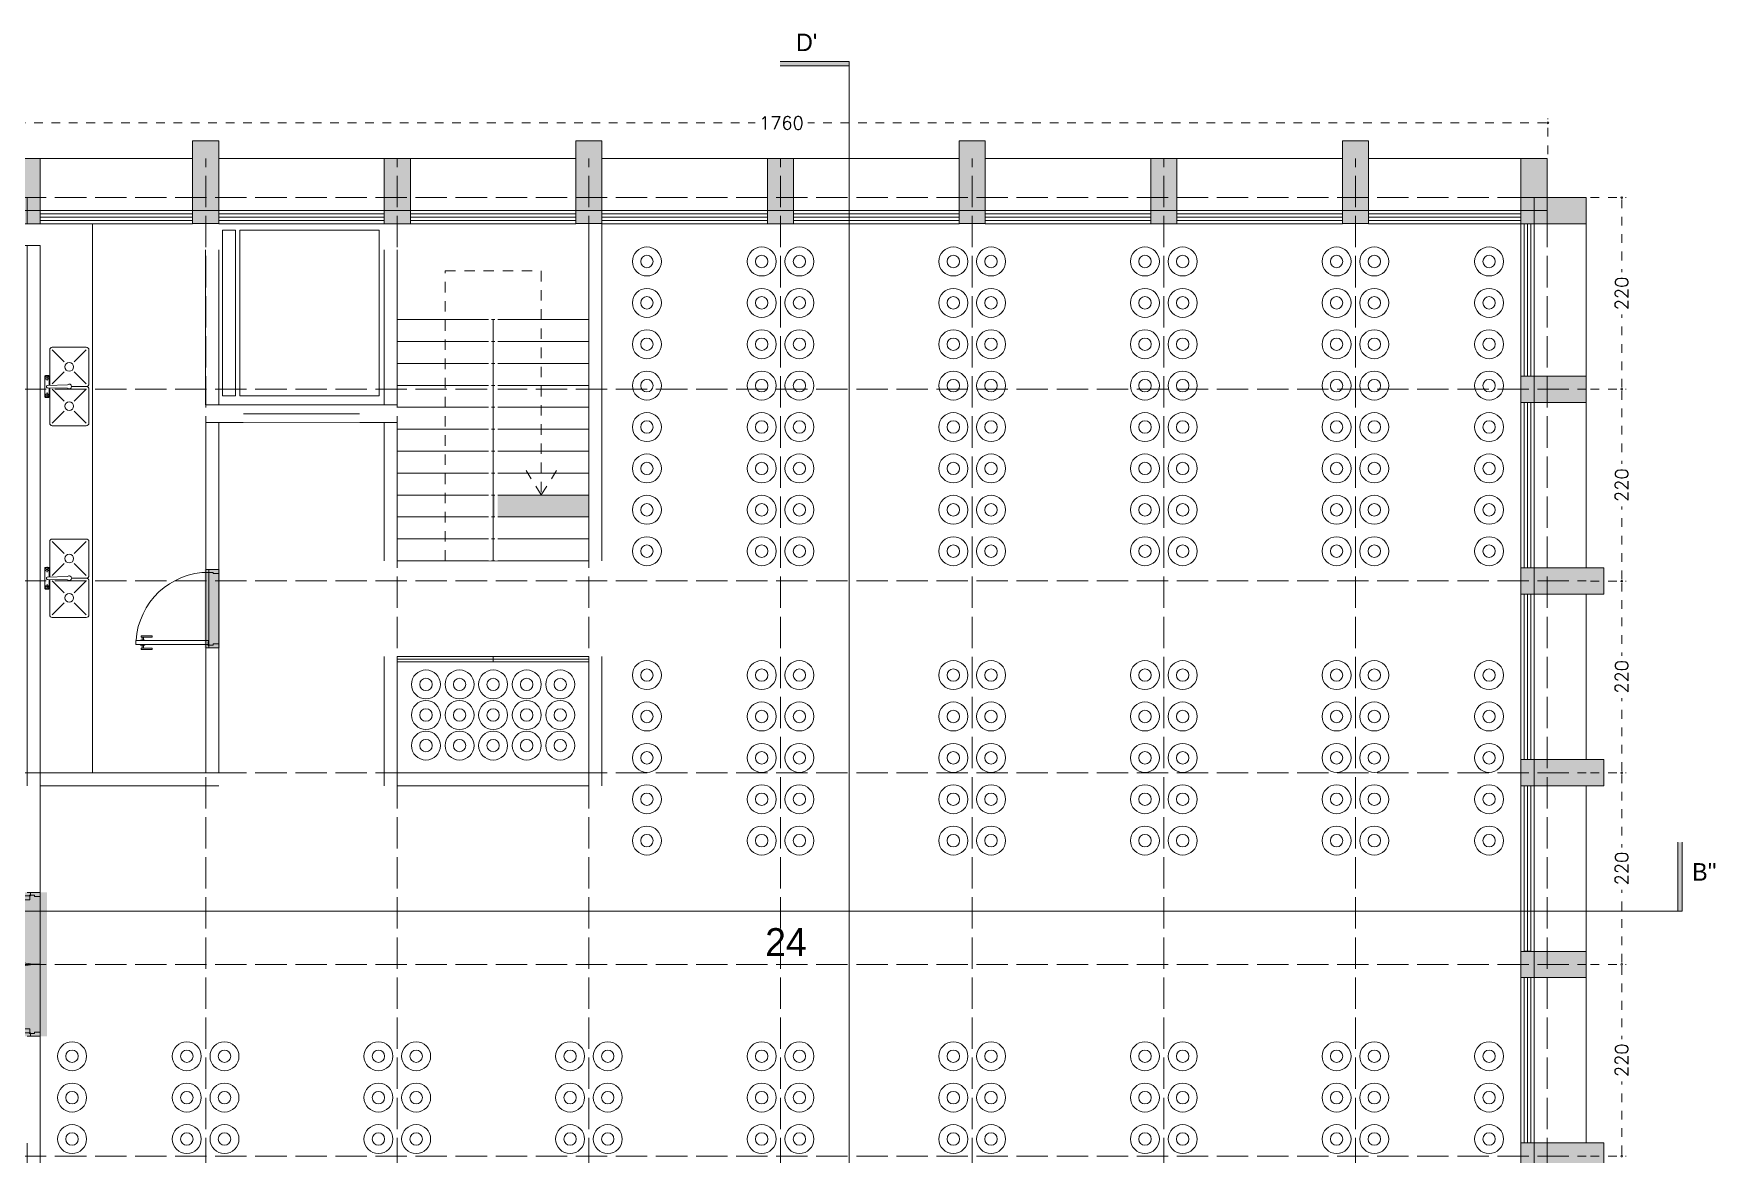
# Model space of a CAD drawing. Header units: metres. Extents: x -175 to 101, y -7 to 93.
# Drawn here: x -151.29 to -131.98, y 33.05 to 45.91 of the extents above; entities that cross this region are included whole.
import ezdxf

# ---------------------------------------------------------------- set-up
doc = ezdxf.new("R2010")
doc.units = ezdxf.units.M
doc.set_wipeout_variables(frame=1)
doc.linetypes.add('ACAD_ISO02W100', pattern=[15, 12, -3])
doc.linetypes.add('ST_PUNTOS2', pattern=[0.03175, 0, -0.03175])
for name, color, linetype, lineweight in [('DG_CARPINTERÍA', 251, 'Continuous', 9), ('DG_DETALLADO', 251, 'Continuous', 9), ('DG_MOBILIARIO', 252, 'Continuous', 9), ('DG_MURO', 251, 'Continuous', 0), ('DG_SOMBREADO', 251, 'Continuous', 5), ('DG_TEXTO', 7, 'Continuous', 9), ('DG_VIDRIO', 253, 'Continuous', 9)]:
    doc.layers.add(name, color=color, linetype=linetype, lineweight=lineweight)
for name, color, linetype, lineweight, transparency in [('DG_COTAS', 250, 'Continuous', 5, 0.4), ('DG_DISCONTINUA', 252, 'ACAD_ISO02W100', 5, 0.6), ('DG_EJES', 253, 'ACAD_ISO02W100', 5, 0.7), ('DG_TRANSPARENTE', 251, 'Continuous', 9, 0.8)]:
    doc.layers.add(name, color=color, linetype=linetype, lineweight=lineweight, transparency=transparency)
doc.styles.add('st_Romans', font='romans.shx')
doc.dimstyles.new('st50cm', dxfattribs={"dimscale": 0.5, "dimtxt": 0.4, "dimasz": 0.04, "dimexe": 0.1, "dimexo": 0.1, "dimgap": 0.1, "dimtad": 0, "dimdec": 1, "dimlfac": 100, "dimzin": 9, "dimdsep": 46, "dimtxsty": 'st_Romans', "dimblk": 'STDAVIDCOTA', "dimcen": 0, "dimdle": 0.05, "dimclrd": 33, "dimclre": 33, "dimclrt": 256, "dimazin": 2, "dimtfac": 1, "dimtdec": 1, "dimtofl": 0, "dimtmove": 0, "dimatfit": 3, "dimldrblk": 'DOTBLANK', "dimfxl": 1, "dimtolj": 1, "dimtzin": 1, "dimlwd": 5, "dimlwe": 5, "dimarcsym": 0})

# ---------------------------------------------------------------- blocks, each defined once
blk = doc.blocks.new('PILAR MARILDITA')
at = {"layer": 'DG_SOMBREADO', "transparency": 33554687}
h = blk.add_hatch(color=252, dxfattribs=at)
h.dxf.hatch_style = 1
h.paths.add_polyline_path([(-4788.306, 2918.811), (-4788.306, 2918.511), (-4789.106, 2918.511), (-4789.106, 2918.811)])
at = {"layer": 'DG_MURO'}
blk.add_lwpolyline([(-4788.306, 2918.511), (-4788.306, 2918.811), (-4789.106, 2918.811), (-4789.106, 2918.511)], close=True, dxfattribs=at)
blk = doc.blocks.new('PILARN UEVO')
at = {"layer": 'DG_SOMBREADO', "transparency": 33554534}
h = blk.add_hatch(color=252, dxfattribs=at)
h.dxf.hatch_style = 1
h.paths.add_polyline_path([(-5353.299, 2897.9), (-5353.599, 2897.9), (-5353.599, 2897.75), (-5353.299, 2897.75)])
at = {"layer": 'DG_MURO'}
blk.add_lwpolyline([(-5353.599, 2897.75), (-5353.299, 2897.75), (-5353.299, 2897.9), (-5353.599, 2897.9)], close=True, dxfattribs=at)
at = {"layer": 'DG_CARPINTERÍA', "linetype": 'Continuous', "rotation": 270}
blk.add_blockref('PILAR MARILDITA', (-8272.11, -1891.356), dxfattribs=at)
blk = doc.blocks.new('ejes marildita')
at = {"layer": 'DG_EJES', "ltscale": 0.03}
for p, q in [((-4563.893, 2991.528), (-4563.893, 2973.028)), ((-4559.493, 2991.528), (-4559.493, 2973.028)), ((-4557.293, 2991.528), (-4557.293, 2973.028)), ((-4552.893, 2991.528), (-4552.893, 2973.028)), ((-4550.693, 2991.528), (-4550.693, 2973.028)), ((-4546.293, 2991.528), (-4546.293, 2973.028)), ((-4545.843, 2991.078), (-4564.343, 2991.078)), ((-4545.843, 2986.678), (-4564.343, 2986.678)), ((-4545.843, 2984.478), (-4564.343, 2984.478)), ((-4545.843, 2980.078), (-4564.343, 2980.078)), ((-4545.843, 2977.878), (-4564.343, 2977.878)), ((-4545.843, 2973.478), (-4564.343, 2973.478))]:
    blk.add_line(p, q, dxfattribs=at)
at = {"layer": 'DG_EJES', "ltscale": 0.03, "transparency": 33554483}
for p, q in [((-4561.693, 2991.528), (-4561.693, 2973.028)), ((-4555.093, 2991.528), (-4555.093, 2973.028)), ((-4548.493, 2991.528), (-4548.493, 2973.028)), ((-4545.843, 2988.878), (-4564.343, 2988.878)), ((-4545.843, 2982.278), (-4564.343, 2982.278)), ((-4545.843, 2975.678), (-4564.343, 2975.678))]:
    blk.add_line(p, q, dxfattribs=at)
at = {"layer": 'DG_MURO', "xscale": -1, "rotation": 270}
for p in [(-7461.494, 8342.327), (-7461.494, 8337.927), (-7461.494, 8333.527), (-7461.494, 8329.127)]:
    blk.add_blockref('PILARN UEVO', p, dxfattribs=at)
at = {"layer": 'DG_MURO'}
for p, rotation in [((-1648.693, 8342.327), 90), ((-1648.693, 8337.927), 90), ((-1648.693, 8333.527), 90), ((-1648.693, 8329.127), 90), ((793.956, 75.878), 359.999999999846), ((796.156, 75.878), 359.999999999846), ((800.556, 75.878), 359.999999999846), ((802.756, 75.878), 359.999999999846)]:
    blk.add_blockref('PILARN UEVO', p, dxfattribs=dict(at, rotation=rotation))
blk = doc.blocks.new('PILAR FALSO')
at = {"layer": 'DG_SOMBREADO', "transparency": 33554534}
h = blk.add_hatch(color=252, dxfattribs=at)
h.dxf.hatch_style = 1
h.paths.add_polyline_path([(-5319.966, 2906.44), (-5320.116, 2906.44), (-5320.116, 2906.14), (-5319.966, 2906.14)])
at = {"layer": 'DG_SOMBREADO', "transparency": 33554610}
h = blk.add_hatch(color=252, dxfattribs=at)
h.dxf.hatch_style = 1
h.paths.add_polyline_path([(-5319.366, 2906.14), (-5319.366, 2906.44), (-5319.966, 2906.44), (-5319.966, 2906.14)])
at = {"layer": 'DG_MURO'}
for points in [[(-5319.966, 2906.44), (-5319.966, 2906.14), (-5320.116, 2906.14), (-5320.116, 2906.44)], [(-5319.366, 2906.44), (-5319.366, 2906.14), (-5319.966, 2906.14), (-5319.966, 2906.44)]]:
    blk.add_lwpolyline(points, close=True, dxfattribs=at)
blk = doc.blocks.new('vent marildita')
at = {"layer": 'DG_SOMBREADO'}
blk.add_line((-4564.343, 2986.828), (-4564.343, 2988.728), dxfattribs=at)
blk.add_lwpolyline([(-4563.631, 2986.828), (-4563.631, 2988.728), (-4563.706, 2988.728), (-4563.706, 2986.828)], close=True, dxfattribs=at)
at = {"layer": 'DG_TRANSPARENTE'}
for p, q in [((-4563.743, 2988.728), (-4563.743, 2986.828)), ((-4563.593, 2986.828), (-4563.593, 2988.728))]:
    blk.add_line(p, q, dxfattribs=at)
at = {"layer": 'DG_VIDRIO'}
blk.add_line((-4563.668, 2986.828), (-4563.668, 2988.728), dxfattribs=at)
blk = doc.blocks.new('ven1 marildita')
at = {"layer": 'DG_SOMBREADO'}
blk.add_line((-4566.098, 2973.778), (-4566.098, 2975.528), dxfattribs=at)
blk.add_lwpolyline([(-4565.385, 2973.778), (-4565.385, 2975.528), (-4565.46, 2975.528), (-4565.46, 2973.778)], close=True, dxfattribs=at)
at = {"layer": 'DG_TRANSPARENTE'}
for p, q in [((-4565.498, 2975.528), (-4565.498, 2973.778)), ((-4565.348, 2973.778), (-4565.348, 2975.528))]:
    blk.add_line(p, q, dxfattribs=at)
at = {"layer": 'DG_VIDRIO'}
blk.add_line((-4565.423, 2973.778), (-4565.423, 2975.528), dxfattribs=at)
blk = doc.blocks.new('cas12')
at = {"linetype": 'Continuous'}
for name, p in [('ejes marildita', (-107.808, -27.444)), ('vent marildita', (-107.808, -27.444)), ('vent marildita', (-107.808, -29.644)), ('vent marildita', (-107.808, -31.844)), ('vent marildita', (-107.808, -34.044)), ('vent marildita', (-107.808, -36.244)), ('vent marildita', (-107.808, -38.444)), ('ven1 marildita', (-106.053, -27.444))]:
    blk.add_blockref(name, p, dxfattribs=at)
at = {"linetype": 'Continuous', "xscale": -1}
for name, p, rotation in [('ven1 marildita', (-106.053, 5937.112), 180), ('ven1 marildita', (-7645.179, 7511.682), 270), ('vent marildita', (-7656.179, 7509.927), 270), ('vent marildita', (-7653.979, 7509.927), 270), ('vent marildita', (-7651.779, 7509.927), 270), ('vent marildita', (-7649.579, 7509.927), 270)]:
    blk.add_blockref(name, p, dxfattribs=dict(at, rotation=rotation))
at = {"layer": 'DG_MURO', "xscale": -1}
for p, rotation in [((-7577.841, 8283.45), 270), ((-1763.21, -2373.782), 90), ((-1756.61, -2373.782), 90)]:
    blk.add_blockref('PILAR FALSO', p, dxfattribs=dict(at, rotation=rotation))
at = {"layer": 'DG_MURO'}
for p, rotation in [((-9991.517, 5869.774), 180), ((-7577.841, -2373.782), 270)]:
    blk.add_blockref('PILAR FALSO', p, dxfattribs=dict(at, rotation=rotation))
at = {"layer": 'DG_MURO', "xscale": -1}
for p in [(-9991.517, 52.944), (-9991.517, 48.544), (-9991.517, 44.144), (-9991.517, 39.894)]:
    blk.add_blockref('PILAR FALSO', p, dxfattribs=at)
blk = doc.blocks.new('bloque com marildita')
at = {"layer": 'DG_MURO'}
for p, q in [((-4930.436, 2857.336), (-4930.436, 2862.226)), ((-4930.186, 2857.336), (-4930.186, 2862.226)), ((-4923.986, 2862.226), (-4930.186, 2862.226)), ((-4923.986, 2862.076), (-4930.186, 2862.076)), ((-4917.386, 2862.226), (-4919.886, 2862.226)), ((-4917.386, 2862.076), (-4919.886, 2862.076))]:
    blk.add_line(p, q, dxfattribs=at)
blk = doc.blocks.new('TUBO HIDRIPONICO')
at = {"layer": 'DG_CARPINTERÍA'}
blk.add_circle((-5112.932, 2824.347), 0.075, dxfattribs=at)
at = {"layer": 'DG_TRANSPARENTE'}
blk.add_circle((-5112.932, 2824.347), 0.175, dxfattribs=at)
blk = doc.blocks.new('PUERTA DOBLE')
at = {"layer": 'DG_SOMBREADO', "true_color": 0xffffff, "transparency": 33554687}
h = blk.add_hatch(color=7, dxfattribs=at)
h.dxf.hatch_style = 1
h.paths.add_polyline_path([(-5174.482, 2829.768), (-5174.482, 2828.118), (-5174.097, 2828.118), (-5174.097, 2829.768)])
at = {"layer": 'DG_MOBILIARIO'}
for p, q in [((-5175.058, 2829.735), (-5175.058, 2829.771)), ((-5175.058, 2829.68), (-5175.058, 2829.644)), ((-5175.043, 2829.735), (-5175.043, 2829.771)), ((-5175.043, 2829.68), (-5175.043, 2829.644)), ((-5174.175, 2829.768), (-5174.325, 2829.768)), ((-5175.058, 2828.206), (-5175.058, 2828.242)), ((-5175.058, 2828.151), (-5175.058, 2828.115)), ((-5175.043, 2828.206), (-5175.043, 2828.242)), ((-5175.043, 2828.151), (-5175.043, 2828.115)), ((-5174.175, 2828.118), (-5174.325, 2828.118))]:
    blk.add_line(p, q, dxfattribs=at)
for points in [[(-5175.128, 2829.73), (-5175.128, 2829.685), (-5174.293, 2829.685), (-5174.293, 2829.73)], [(-5175.076, 2829.73), (-5175.026, 2829.73), (-5175.026, 2829.735), (-5175.076, 2829.735)], [(-5175.076, 2829.685), (-5175.026, 2829.685), (-5175.026, 2829.68), (-5175.076, 2829.68)], [(-5175.07, 2829.771), (-5174.943, 2829.771), (-5174.943, 2829.786), (-5175.07, 2829.786)], [(-5175.07, 2829.644), (-5174.943, 2829.644), (-5174.943, 2829.629), (-5175.07, 2829.629)], [(-5174.293, 2829.7), (-5174.293, 2829.73), (-5174.295, 2829.73), (-5174.295, 2829.7)], [(-5174.241, 2829.735), (-5174.288, 2829.735), (-5174.288, 2829.768), (-5174.175, 2829.768), (-5174.175, 2829.723), (-5174.241, 2829.723)], [(-5174.288, 2829.737), (-5174.258, 2829.737), (-5174.258, 2829.735), (-5174.288, 2829.735)], [(-5175.128, 2828.156), (-5175.128, 2828.201), (-5174.293, 2828.201), (-5174.293, 2828.156)], [(-5175.076, 2828.201), (-5175.026, 2828.201), (-5175.026, 2828.206), (-5175.076, 2828.206)], [(-5175.076, 2828.156), (-5175.026, 2828.156), (-5175.026, 2828.151), (-5175.076, 2828.151)], [(-5175.07, 2828.242), (-5174.943, 2828.242), (-5174.943, 2828.257), (-5175.07, 2828.257)], [(-5175.07, 2828.115), (-5174.943, 2828.115), (-5174.943, 2828.1), (-5175.07, 2828.1)], [(-5174.293, 2828.186), (-5174.293, 2828.156), (-5174.295, 2828.156), (-5174.295, 2828.186)], [(-5174.241, 2828.151), (-5174.288, 2828.151), (-5174.288, 2828.118), (-5174.175, 2828.118), (-5174.175, 2828.163), (-5174.241, 2828.163)], [(-5174.288, 2828.149), (-5174.258, 2828.149), (-5174.258, 2828.151), (-5174.288, 2828.151)]]:
    blk.add_lwpolyline(points, close=True, dxfattribs=at)
for centre in [(-5174.292, 2829.734), (-5174.292, 2828.152)]:
    blk.add_circle(centre, 0.006, dxfattribs=at)
for centre, start, end in [((-5174.186, 2829.909), 193.4102, 270.6493), ((-5174.186, 2827.976), 89.3507, 166.5898)]:
    blk.add_arc(centre, 0.966, start, end, dxfattribs=at)
blk = doc.blocks.new('STDAVIDCOTA')
at = {"color": 7}
blk.add_circle((0, 0), 0.5, dxfattribs=at)
blk = doc.blocks.new('*D191')
at = {"layer": 'Defpoints', "color": 0, "linetype": 'Continuous', "transparency": 16777216}
for p in [(-4930.474, 2839.339), (-4948.074, 2838.932), (-4930.474, 2838.932)]:
    blk.add_point(p, dxfattribs=at)
at = {"layer": 'DG_COTAS', "color": 33, "linetype": 'ST_PUNTOS2', "lineweight": 5, "transparency": 16777216}
for p, q in [((-4948.074, 2838.982), (-4948.074, 2839.389)), ((-4948.054, 2839.339), (-4939.577, 2839.339)), ((-4930.494, 2839.339), (-4938.97, 2839.339)), ((-4930.474, 2838.982), (-4930.474, 2839.389))]:
    blk.add_line(p, q, dxfattribs=at)
at = {"layer": 'DG_COTAS', "color": 33, "linetype": 'Continuous', "lineweight": 5, "transparency": 16777216, "xscale": 0.02, "yscale": 0.02, "zscale": 0.02, "rotation": 180}
blk.add_blockref('STDAVIDCOTA', (-4948.074, 2839.339), dxfattribs=at)
at = {"layer": 'DG_COTAS', "color": 33, "linetype": 'Continuous', "lineweight": 5, "transparency": 16777216, "xscale": 0.02, "yscale": 0.02, "zscale": 0.02}
blk.add_blockref('STDAVIDCOTA', (-4930.474, 2839.339), dxfattribs=at)
at = {"layer": 'DG_COTAS', "linetype": 'Continuous', "transparency": 16777216, "insert": (-4939.274, 2839.339), "char_height": 0.15, "attachment_point": 5, "style": 'st_Romans'}
blk.add_mtext('\\A1;1760', dxfattribs=at)
blk = doc.blocks.new('_DotBlank')
at = {"color": 0, "lineweight": -2}
blk.add_line((-0.5, 0), (-1, 0), dxfattribs=at)
blk.add_circle((0, 0), 0.5, dxfattribs=at)
blk = doc.blocks.new('*D205')
at = {"layer": 'Defpoints', "color": 0, "linetype": 'Continuous', "transparency": 16777216}
for p in [(-4930.034, 2838.482), (-4930.034, 2836.282), (-4929.627, 2836.282)]:
    blk.add_point(p, dxfattribs=at)
at = {"layer": 'DG_COTAS', "color": 33, "linetype": 'ST_PUNTOS2', "lineweight": 5, "transparency": 16777216}
for p, q in [((-4929.984, 2838.482), (-4929.577, 2838.482)), ((-4929.627, 2838.462), (-4929.627, 2837.625)), ((-4929.627, 2836.302), (-4929.627, 2837.139)), ((-4929.984, 2836.282), (-4929.577, 2836.282))]:
    blk.add_line(p, q, dxfattribs=at)
at = {"layer": 'DG_COTAS', "color": 33, "linetype": 'Continuous', "lineweight": 5, "transparency": 16777216, "xscale": 0.02, "yscale": 0.02, "zscale": 0.02}
for p, rotation in [((-4929.627, 2838.482), 90), ((-4929.627, 2836.282), 270)]:
    blk.add_blockref('STDAVIDCOTA', p, dxfattribs=dict(at, rotation=rotation))
at = {"layer": 'DG_COTAS', "linetype": 'Continuous', "transparency": 16777216, "insert": (-4929.627, 2837.382), "char_height": 0.15, "attachment_point": 5, "rotation": 90, "style": 'st_Romans'}
blk.add_mtext('\\A1;220', dxfattribs=at)
blk = doc.blocks.new('*D206')
at = {"layer": 'Defpoints', "color": 0, "linetype": 'Continuous', "transparency": 16777216}
for p in [(-4930.034, 2836.282), (-4930.034, 2834.082), (-4929.627, 2834.082)]:
    blk.add_point(p, dxfattribs=at)
at = {"layer": 'DG_COTAS', "color": 33, "linetype": 'ST_PUNTOS2', "lineweight": 5, "transparency": 16777216}
for p, q in [((-4929.984, 2836.282), (-4929.577, 2836.282)), ((-4929.627, 2836.262), (-4929.627, 2835.425)), ((-4929.627, 2834.102), (-4929.627, 2834.939)), ((-4929.984, 2834.082), (-4929.577, 2834.082))]:
    blk.add_line(p, q, dxfattribs=at)
at = {"layer": 'DG_COTAS', "color": 33, "linetype": 'Continuous', "lineweight": 5, "transparency": 16777216, "xscale": 0.02, "yscale": 0.02, "zscale": 0.02}
for p, rotation in [((-4929.627, 2836.282), 90), ((-4929.627, 2834.082), 270)]:
    blk.add_blockref('STDAVIDCOTA', p, dxfattribs=dict(at, rotation=rotation))
at = {"layer": 'DG_COTAS', "linetype": 'Continuous', "transparency": 16777216, "insert": (-4929.627, 2835.182), "char_height": 0.15, "attachment_point": 5, "rotation": 90, "style": 'st_Romans'}
blk.add_mtext('\\A1;220', dxfattribs=at)
blk = doc.blocks.new('*D207')
at = {"layer": 'Defpoints', "color": 0, "linetype": 'Continuous', "transparency": 16777216}
for p in [(-4930.034, 2834.082), (-4930.034, 2831.882), (-4929.627, 2831.882)]:
    blk.add_point(p, dxfattribs=at)
at = {"layer": 'DG_COTAS', "color": 33, "linetype": 'ST_PUNTOS2', "lineweight": 5, "transparency": 16777216}
for p, q in [((-4929.984, 2834.082), (-4929.577, 2834.082)), ((-4929.627, 2834.062), (-4929.627, 2833.225)), ((-4929.627, 2831.902), (-4929.627, 2832.739)), ((-4929.984, 2831.882), (-4929.577, 2831.882))]:
    blk.add_line(p, q, dxfattribs=at)
at = {"layer": 'DG_COTAS', "color": 33, "linetype": 'Continuous', "lineweight": 5, "transparency": 16777216, "xscale": 0.02, "yscale": 0.02, "zscale": 0.02}
for p, rotation in [((-4929.627, 2834.082), 90), ((-4929.627, 2831.882), 270)]:
    blk.add_blockref('STDAVIDCOTA', p, dxfattribs=dict(at, rotation=rotation))
at = {"layer": 'DG_COTAS', "linetype": 'Continuous', "transparency": 16777216, "insert": (-4929.627, 2832.982), "char_height": 0.15, "attachment_point": 5, "rotation": 90, "style": 'st_Romans'}
blk.add_mtext('\\A1;220', dxfattribs=at)
blk = doc.blocks.new('*D208')
at = {"layer": 'Defpoints', "color": 0, "linetype": 'Continuous', "transparency": 16777216}
for p in [(-4930.034, 2831.882), (-4930.034, 2829.682), (-4929.627, 2829.682)]:
    blk.add_point(p, dxfattribs=at)
at = {"layer": 'DG_COTAS', "color": 33, "linetype": 'ST_PUNTOS2', "lineweight": 5, "transparency": 16777216}
for p, q in [((-4929.984, 2831.882), (-4929.577, 2831.882)), ((-4929.627, 2831.862), (-4929.627, 2831.025)), ((-4929.627, 2829.702), (-4929.627, 2830.539)), ((-4929.984, 2829.682), (-4929.577, 2829.682))]:
    blk.add_line(p, q, dxfattribs=at)
at = {"layer": 'DG_COTAS', "color": 33, "linetype": 'Continuous', "lineweight": 5, "transparency": 16777216, "xscale": 0.02, "yscale": 0.02, "zscale": 0.02}
for p, rotation in [((-4929.627, 2831.882), 90), ((-4929.627, 2829.682), 270)]:
    blk.add_blockref('STDAVIDCOTA', p, dxfattribs=dict(at, rotation=rotation))
at = {"layer": 'DG_COTAS', "linetype": 'Continuous', "transparency": 16777216, "insert": (-4929.627, 2830.782), "char_height": 0.15, "attachment_point": 5, "rotation": 90, "style": 'st_Romans'}
blk.add_mtext('\\A1;220', dxfattribs=at)
blk = doc.blocks.new('*D209')
at = {"layer": 'Defpoints', "color": 0, "linetype": 'Continuous', "transparency": 16777216}
for p in [(-4930.034, 2829.682), (-4930.034, 2827.482), (-4929.627, 2827.482)]:
    blk.add_point(p, dxfattribs=at)
at = {"layer": 'DG_COTAS', "color": 33, "linetype": 'ST_PUNTOS2', "lineweight": 5, "transparency": 16777216}
for p, q in [((-4929.984, 2829.682), (-4929.577, 2829.682)), ((-4929.627, 2829.662), (-4929.627, 2828.825)), ((-4929.627, 2827.502), (-4929.627, 2828.339)), ((-4929.984, 2827.482), (-4929.577, 2827.482))]:
    blk.add_line(p, q, dxfattribs=at)
at = {"layer": 'DG_COTAS', "color": 33, "linetype": 'Continuous', "lineweight": 5, "transparency": 16777216, "xscale": 0.02, "yscale": 0.02, "zscale": 0.02}
for p, rotation in [((-4929.627, 2829.682), 90), ((-4929.627, 2827.482), 270)]:
    blk.add_blockref('STDAVIDCOTA', p, dxfattribs=dict(at, rotation=rotation))
at = {"layer": 'DG_COTAS', "linetype": 'Continuous', "transparency": 16777216, "insert": (-4929.627, 2828.582), "char_height": 0.15, "attachment_point": 5, "rotation": 90, "style": 'st_Romans'}
blk.add_mtext('\\A1;220', dxfattribs=at)
blk = doc.blocks.new('SECCION')
at = {"transparency": 33554559}
h = blk.add_hatch(color=7, dxfattribs=at)
h.dxf.hatch_style = 1
h.paths.add_polyline_path([(-4907.031, 2838.65), (-4907.822, 2838.65), (-4907.822, 2838.6), (-4907.031, 2838.6)])
at = {"layer": 'DG_CARPINTERÍA', "transparency": 33554559}
h = blk.add_hatch(color=7, dxfattribs=at)
h.dxf.hatch_style = 1
h.paths.add_polyline_path([(-4897.467, 2828.898), (-4897.467, 2829.689), (-4897.517, 2829.689), (-4897.517, 2828.898)])
at = {"color": 7, "transparency": 33554559}
for p, q in [((-4907.031, 2838.65), (-4907.822, 2838.65)), ((-4907.031, 2838.6), (-4907.822, 2838.6)), ((-4907.031, 2838.65), (-4907.031, 2818.538))]:
    blk.add_line(p, q, dxfattribs=at)
at = {"layer": 'DG_CARPINTERÍA', "color": 7, "transparency": 33554559}
for p, q in [((-4897.517, 2828.898), (-4897.517, 2829.689)), ((-4897.467, 2828.898), (-4897.467, 2829.689)), ((-4897.467, 2828.898), (-4940.053, 2828.898))]:
    blk.add_line(p, q, dxfattribs=at)
at = {"layer": 'DG_CARPINTERÍA', "char_height": 0.2}
for s, insert, attachment_point in [("{\\fBahnschrift Light|b0|i0|c0|p34;D'}", (-4907.396, 2838.97), 3), ("{\\fBahnschrift Light|b0|i0|c0|p34;B''}", (-4897.352, 2829.45), 1)]:
    blk.add_mtext_dynamic_manual_height_columns(s, width=0.50464, gutter_width=12.5, heights=[0], dxfattribs=dict(at, insert=insert, attachment_point=attachment_point))
blk = doc.blocks.new('ASCENSOR 3')
at = {"layer": 'DG_CARPINTERÍA', "linetype": 'Continuous'}
for points in [[(-4529.046, 2836.209), (-4529.196, 2836.209), (-4529.196, 2838.109), (-4529.046, 2838.109)], [(-4528.996, 2836.209), (-4528.996, 2838.109), (-4527.396, 2838.109), (-4527.396, 2836.209)]]:
    blk.add_lwpolyline(points, close=True, dxfattribs=at)
at = {"layer": 'DG_MURO'}
for p, q in [((-4529.388, 2836.102), (-4529.388, 2837.882)), ((-4529.238, 2836.102), (-4529.238, 2837.882)), ((-4527.338, 2836.102), (-4527.338, 2837.882)), ((-4527.188, 2836.102), (-4527.188, 2837.882)), ((-4529.388, 2836.102), (-4527.188, 2836.102)), ((-4529.388, 2835.902), (-4527.188, 2835.902))]:
    blk.add_line(p, q, dxfattribs=at)
at = {"linetype": 'Continuous'}
blk.add_wipeout([(-4528.955, 2836.102), (-4528.955, 2835.902), (-4527.62, 2835.902), (-4527.62, 2836.102)], dxfattribs=at).dxf.layer = 'DG_MURO'
at = {"layer": 'DG_CARPINTERÍA'}
for p, q in [((-4527.62, 2836.102), (-4528.955, 2836.102)), ((-4527.62, 2836.002), (-4528.955, 2836.002))]:
    blk.add_line(p, q, dxfattribs=at)
blk = doc.blocks.new('PUERTA')
at = {"layer": 'DG_SOMBREADO', "true_color": 0xffffff, "transparency": 33554687}
h = blk.add_hatch(color=7, dxfattribs=at)
h.dxf.hatch_style = 1
h.paths.add_polyline_path([(-771.302, 2180.363), (-772.202, 2180.363), (-772.202, 2180.189), (-771.302, 2180.189)])
at = {"layer": 'DG_CARPINTERÍA', "linetype": 'Continuous', "transparency": 33554508}
blk.add_line((-772.202, 2180.314), (-771.302, 2180.314), dxfattribs=at)
at = {"layer": 'DG_MOBILIARIO'}
for p, q in [((-772.169, 2181.082), (-772.205, 2181.082)), ((-772.169, 2181.067), (-772.205, 2181.067)), ((-772.114, 2181.082), (-772.078, 2181.082)), ((-772.114, 2181.067), (-772.078, 2181.067)), ((-772.202, 2180.202), (-772.202, 2180.352)), ((-771.302, 2180.202), (-771.302, 2180.352))]:
    blk.add_line(p, q, dxfattribs=at)
for points in [[(-772.164, 2181.152), (-772.119, 2181.152), (-772.119, 2180.32), (-772.164, 2180.32)], [(-772.205, 2181.094), (-772.205, 2180.967), (-772.22, 2180.967), (-772.22, 2181.094)], [(-772.164, 2181.1), (-772.164, 2181.05), (-772.169, 2181.05), (-772.169, 2181.1)], [(-772.119, 2181.1), (-772.119, 2181.05), (-772.114, 2181.05), (-772.114, 2181.1)], [(-772.078, 2181.094), (-772.078, 2180.967), (-772.063, 2180.967), (-772.063, 2181.094)], [(-772.169, 2180.267), (-772.169, 2180.314), (-772.202, 2180.314), (-772.202, 2180.202), (-772.157, 2180.202), (-772.157, 2180.267)], [(-772.171, 2180.314), (-772.171, 2180.284), (-772.169, 2180.284), (-772.169, 2180.314)], [(-772.134, 2180.32), (-772.164, 2180.32), (-772.164, 2180.322), (-772.134, 2180.322)], [(-771.335, 2180.267), (-771.335, 2180.314), (-771.302, 2180.314), (-771.302, 2180.202), (-771.347, 2180.202), (-771.347, 2180.267)]]:
    blk.add_lwpolyline(points, close=True, dxfattribs=at)
blk.add_circle((-772.168, 2180.319), 0.006, dxfattribs=at)
blk.add_arc((-772.168, 2180.319), 0.833, 359.7006, 86.6034, dxfattribs=at)
blk = doc.blocks.new('lavadero')
for points in [[(-4652.502, 2828.351, -0.142732), (-4652.507, 2828.367), (-4652.507, 2828.757, -0.414214), (-4652.477, 2828.787), (-4652.087, 2828.787, -0.414214), (-4652.057, 2828.757), (-4652.057, 2828.367, -0.414214), (-4652.087, 2828.337), (-4652.255, 2828.337, -0.414214)], [(-4652.512, 2828.351), (-4652.512, 2828.452, 0.414214), (-4652.522, 2828.462), (-4652.552, 2828.462, 0.414214), (-4652.562, 2828.452), (-4652.562, 2828.222, 0.414214), (-4652.552, 2828.212), (-4652.522, 2828.212, 0.414214), (-4652.512, 2828.222), (-4652.512, 2828.323, 0.414214)], [(-4652.255, 2828.337), (-4652.087, 2828.337, -0.414214), (-4652.057, 2828.307), (-4652.057, 2827.917, -0.414214), (-4652.087, 2827.887), (-4652.477, 2827.887, -0.414214), (-4652.507, 2827.917), (-4652.507, 2828.307, -0.142732), (-4652.502, 2828.323)]]:
    blk.add_lwpolyline(points, format="xyb")
at = {"linetype": 'Continuous'}
blk.add_lwpolyline([(-4652.537, 2828.324), (-4652.302, 2828.318, 2.468764), (-4652.302, 2828.356), (-4652.537, 2828.35)], format="xyb", dxfattribs=at)
blk.add_ellipse((-4652.507, 2828.337), major_axis=(-0.0375, 0), ratio=0.577845, start_param=-0.643445, end_param=0.643445)
at = {"layer": 'DG_DETALLADO'}
for p, q in [((-4652.477, 2828.757), (-4652.339, 2828.618)), ((-4652.087, 2828.757), (-4652.226, 2828.618)), ((-4652.339, 2828.505), (-4652.477, 2828.367)), ((-4652.226, 2828.505), (-4652.087, 2828.367)), ((-4652.339, 2828.168), (-4652.477, 2828.307)), ((-4652.226, 2828.168), (-4652.087, 2828.307)), ((-4652.477, 2827.917), (-4652.339, 2828.055)), ((-4652.087, 2827.917), (-4652.226, 2828.055))]:
    blk.add_line(p, q, dxfattribs=at)
at = {"layer": 'DG_DETALLADO', "linetype": 'Continuous'}
for p, q in [((-4652.557, 2828.437), (-4652.567, 2828.437)), ((-4652.547, 2828.437), (-4652.527, 2828.437)), ((-4652.537, 2828.457), (-4652.537, 2828.467)), ((-4652.537, 2828.427), (-4652.537, 2828.447)), ((-4652.537, 2828.417), (-4652.537, 2828.407)), ((-4652.517, 2828.437), (-4652.507, 2828.437)), ((-4652.557, 2828.237), (-4652.567, 2828.237)), ((-4652.547, 2828.237), (-4652.527, 2828.237)), ((-4652.537, 2828.257), (-4652.537, 2828.267)), ((-4652.537, 2828.227), (-4652.537, 2828.247)), ((-4652.537, 2828.217), (-4652.537, 2828.207)), ((-4652.517, 2828.237), (-4652.507, 2828.237))]:
    blk.add_line(p, q, dxfattribs=at)
at = {"layer": 'DG_DETALLADO'}
for centre, radius in [((-4652.282, 2828.562), 0.05), ((-4652.537, 2828.437), 0.02), ((-4652.537, 2828.237), 0.02), ((-4652.282, 2828.112), 0.05)]:
    blk.add_circle(centre, radius, dxfattribs=at)
blk = doc.blocks.new('COTAS')
at = {"layer": 'DG_COTAS', "linetype": 'Continuous'}
dim = blk.add_linear_dim(base=(-4930.4738, 2839.3393), p1=(-4948.0738, 2838.9322), p2=(-4930.4738, 2838.9322), dimstyle='st50cm', dxfattribs=at)
dim.commit()
dim.dimension.update_dxf_attribs({"geometry": '*D191', "text_midpoint": (-4939.2738, 2839.3393)})
for base, p1, p2, picture, middle in [((-4929.6267, 2836.2822), (-4930.0338, 2838.4822), (-4930.0338, 2836.2822), '*D205', (-4929.6267, 2837.3822)), ((-4929.6267, 2834.0822), (-4930.0338, 2836.2822), (-4930.0338, 2834.0822), '*D206', (-4929.6267, 2835.1822)), ((-4929.6267, 2831.8822), (-4930.0338, 2834.0822), (-4930.0338, 2831.8822), '*D207', (-4929.6267, 2832.9822)), ((-4929.6267, 2829.6822), (-4930.0338, 2831.8822), (-4930.0338, 2829.6822), '*D208', (-4929.6267, 2830.7822)), ((-4929.6267, 2827.4822), (-4930.0338, 2829.6822), (-4930.0338, 2827.4822), '*D209', (-4929.6267, 2828.5822))]:
    dim = blk.add_linear_dim(base=base, p1=p1, p2=p2, angle=270, dimstyle='st50cm', override={"dimtmove": 1}, dxfattribs=at)
    dim.commit()
    dim.dimension.update_dxf_attribs({"geometry": picture, "text_midpoint": middle})

msp = doc.modelspace()

# ---------------------------------------------------------------- hatches: boundary and pattern name
at = {"transparency": 33554585}
h = msp.add_hatch(color=7, dxfattribs=at)
h.dxf.hatch_style = 1
h.paths.add_polyline_path([(-146.0127, 40.6123), (-144.9127, 40.6123), (-144.9127, 40.3607), (-146.0127, 40.3607)])

# ---------------------------------------------------------------- linework, layer by layer
at = {"layer": 'DG_CARPINTERÍA', "linetype": 'Continuous'}
msp.add_line((-150.6127, 37.4255), (-150.6127, 43.7255), dxfattribs=at)
for points in [[(-146.0127, 38.7274), (-147.1127, 38.7274), (-147.1127, 38.7574), (-146.0127, 38.7574)], [(-144.9127, 38.6974), (-146.0127, 38.6974), (-146.0127, 38.7274), (-144.9127, 38.7274)]]:
    msp.add_lwpolyline(points, close=True, dxfattribs=at)
at = {"layer": 'DG_DISCONTINUA', "ltscale": 0.01}
for q in [(-145.6342, 40.8926), (-145.2863, 40.8926)]:
    msp.add_line((-145.4602, 40.6126), q, dxfattribs=at)
msp.add_lwpolyline([(-146.5627, 39.8574), (-146.5627, 43.184), (-145.4602, 43.184), (-145.4602, 40.6126)], dxfattribs=at)
at = {"layer": 'DG_MURO'}
for p, q in [((-144.9127, 43.7255), (-144.9127, 39.8574)), ((-144.7627, 43.7255), (-144.7627, 39.8574)), ((-147.2627, 38.7574), (-147.2627, 37.2755)), ((-147.1127, 38.7574), (-147.1127, 37.2755)), ((-144.9127, 38.7574), (-144.9127, 37.2755)), ((-144.7627, 38.7574), (-144.7627, 37.2755)), ((-144.9127, 37.4255), (-147.1127, 37.4255)), ((-144.9127, 37.2755), (-147.1127, 37.2755))]:
    msp.add_line(p, q, dxfattribs=at)
at = {"layer": 'DG_MURO', "linetype": 'Continuous'}
for p, q in [((-146.0127, 42.6255), (-146.0127, 39.8574)), ((-147.1127, 41.2955), (-147.1127, 39.8574)), ((-144.9127, 41.1156), (-147.1127, 41.1156)), ((-144.9127, 40.864), (-147.1127, 40.864)), ((-144.9127, 40.6123), (-147.1127, 40.6123)), ((-146.0127, 40.3607), (-147.1127, 40.3607)), ((-146.0127, 40.3607), (-144.9127, 40.3607)), ((-144.9127, 40.109), (-147.1127, 40.109)), ((-144.9127, 39.8574), (-147.1127, 39.8574))]:
    msp.add_line(p, q, dxfattribs=at)
at = {"layer": 'DG_TRANSPARENTE', "linetype": 'Continuous'}
for p, q in [((-146.0127, 38.6974), (-147.1127, 38.6974)), ((-146.0127, 38.7574), (-144.9127, 38.7574))]:
    msp.add_line(p, q, dxfattribs=at)
for centre, radius in [((-146.7834, 38.4387), 0.1663), ((-146.7834, 38.4387), 0.0712), ((-146.3981, 38.4387), 0.1663), ((-146.3981, 38.4387), 0.0712), ((-146.0127, 38.4387), 0.1663), ((-146.0127, 38.4387), 0.0712), ((-145.6273, 38.4387), 0.1663), ((-145.6273, 38.4387), 0.0712), ((-145.242, 38.4387), 0.1663), ((-145.242, 38.4387), 0.0712), ((-146.7834, 38.0874), 0.1663), ((-146.3981, 38.0874), 0.1663), ((-146.0127, 38.0874), 0.1663), ((-145.6273, 38.0874), 0.1663), ((-145.242, 38.0874), 0.1663), ((-146.7834, 38.0874), 0.0712), ((-146.3981, 38.0874), 0.0712), ((-146.0127, 38.0874), 0.0712), ((-145.6273, 38.0874), 0.0712), ((-145.242, 38.0874), 0.0712), ((-146.7834, 37.7362), 0.1663), ((-146.3981, 37.7362), 0.1663), ((-146.0127, 37.7362), 0.1663), ((-145.6273, 37.7362), 0.1663), ((-145.242, 37.7362), 0.1663), ((-146.7834, 37.7362), 0.0712), ((-146.3981, 37.7362), 0.0712), ((-146.0127, 37.7362), 0.0712), ((-145.6273, 37.7362), 0.0712), ((-145.242, 37.7362), 0.0712)]:
    msp.add_circle(centre, radius, dxfattribs=at)

# ---------------------------------------------------------------- block references
at = {"linetype": 'Continuous', "xscale": -1, "rotation": 89.99999999984604}
msp.add_blockref('cas12', (2812.1213, -4627.6754), dxfattribs=at)
at = {"layer": 'DG_CARPINTERÍA', "yscale": 0.95, "zscale": 0.95, "rotation": 180}
for p, xscale in [((4713.0387, 2726.4221), -0.95), ((4714.3562, 2726.4221), -0.95), ((-4999.7817, 2726.4221), 0.95), ((4716.5562, 2726.4221), -0.95), ((-4997.5817, 2726.4221), 0.95), ((4718.7562, 2726.4221), -0.95), ((-4995.3817, 2726.4221), 0.95), ((4720.9562, 2726.4221), -0.95), ((-4993.1817, 2726.4221), 0.95), ((-4991.8642, 2726.4221), 0.95), ((4713.0387, 2725.9471), -0.95), ((4714.3562, 2725.9471), -0.95), ((-4999.7817, 2725.9471), 0.95), ((4716.5562, 2725.9471), -0.95), ((-4997.5817, 2725.9471), 0.95), ((4718.7562, 2725.9471), -0.95), ((-4995.3817, 2725.9471), 0.95), ((4720.9562, 2725.9471), -0.95), ((-4993.1817, 2725.9471), 0.95), ((-4991.8642, 2725.9471), 0.95), ((4713.0387, 2725.4721), -0.95), ((4714.3562, 2725.4721), -0.95), ((-4999.7817, 2725.4721), 0.95), ((4716.5562, 2725.4721), -0.95), ((-4997.5817, 2725.4721), 0.95), ((4718.7562, 2725.4721), -0.95), ((-4995.3817, 2725.4721), 0.95), ((4720.9562, 2725.4721), -0.95), ((-4993.1817, 2725.4721), 0.95), ((-4991.8642, 2725.4721), 0.95), ((4713.0387, 2724.9971), -0.95), ((4714.3562, 2724.9971), -0.95), ((-4999.7817, 2724.9971), 0.95), ((4716.5562, 2724.9971), -0.95), ((-4997.5817, 2724.9971), 0.95), ((4718.7562, 2724.9971), -0.95), ((-4995.3817, 2724.9971), 0.95), ((4720.9562, 2724.9971), -0.95), ((-4993.1817, 2724.9971), 0.95), ((-4991.8642, 2724.9971), 0.95), ((4713.0387, 2724.5221), -0.95), ((4714.3562, 2724.5221), -0.95), ((-4999.7817, 2724.5221), 0.95), ((4716.5562, 2724.5221), -0.95), ((-4997.5817, 2724.5221), 0.95), ((4718.7562, 2724.5221), -0.95), ((-4995.3817, 2724.5221), 0.95), ((4720.9562, 2724.5221), -0.95), ((-4993.1817, 2724.5221), 0.95), ((-4991.8642, 2724.5221), 0.95), ((4713.0387, 2724.0471), -0.95), ((4714.3562, 2724.0471), -0.95), ((-4999.7817, 2724.0471), 0.95), ((4716.5562, 2724.0471), -0.95), ((-4997.5817, 2724.0471), 0.95), ((4718.7562, 2724.0471), -0.95), ((-4995.3817, 2724.0471), 0.95), ((4720.9562, 2724.0471), -0.95), ((-4993.1817, 2724.0471), 0.95), ((-4991.8642, 2724.0471), 0.95), ((4713.0387, 2723.5721), -0.95), ((4714.3562, 2723.5721), -0.95), ((-4999.7817, 2723.5721), 0.95), ((4716.5562, 2723.5721), -0.95), ((-4997.5817, 2723.5721), 0.95), ((4718.7562, 2723.5721), -0.95), ((-4995.3817, 2723.5721), 0.95), ((4720.9562, 2723.5721), -0.95), ((-4993.1817, 2723.5721), 0.95), ((-4991.8642, 2723.5721), 0.95), ((4713.0387, 2723.0971), -0.95), ((4714.3562, 2723.0971), -0.95), ((-4999.7817, 2723.0971), 0.95), ((4716.5562, 2723.0971), -0.95), ((-4997.5817, 2723.0971), 0.95), ((4718.7562, 2723.0971), -0.95), ((-4995.3817, 2723.0971), 0.95), ((4720.9562, 2723.0971), -0.95), ((-4993.1817, 2723.0971), 0.95), ((-4991.8642, 2723.0971), 0.95), ((4713.0387, 2721.6752), -0.95), ((4714.3562, 2721.6752), -0.95), ((-4999.7817, 2721.6752), 0.95), ((4716.5562, 2721.6752), -0.95), ((-4997.5817, 2721.6752), 0.95), ((4718.7562, 2721.6752), -0.95), ((-4995.3817, 2721.6752), 0.95), ((4720.9562, 2721.6752), -0.95), ((-4993.1817, 2721.6752), 0.95), ((-4991.8642, 2721.6752), 0.95), ((4713.0387, 2721.2002), -0.95), ((4714.3562, 2721.2002), -0.95), ((-4999.7817, 2721.2002), 0.95), ((4716.5562, 2721.2002), -0.95), ((-4997.5817, 2721.2002), 0.95), ((4718.7562, 2721.2002), -0.95), ((-4995.3817, 2721.2002), 0.95), ((4720.9562, 2721.2002), -0.95), ((-4993.1817, 2721.2002), 0.95), ((-4991.8642, 2721.2002), 0.95), ((4713.0387, 2720.7252), -0.95), ((4714.3562, 2720.7252), -0.95), ((-4999.7817, 2720.7252), 0.95), ((4716.5562, 2720.7252), -0.95), ((-4997.5817, 2720.7252), 0.95), ((4718.7562, 2720.7252), -0.95), ((-4995.3817, 2720.7252), 0.95), ((4720.9562, 2720.7252), -0.95), ((-4993.1817, 2720.7252), 0.95), ((-4991.8642, 2720.7252), 0.95), ((4713.0387, 2720.2502), -0.95), ((4714.3562, 2720.2502), -0.95), ((-4999.7817, 2720.2502), 0.95), ((4716.5562, 2720.2502), -0.95), ((-4997.5817, 2720.2502), 0.95), ((4718.7562, 2720.2502), -0.95), ((-4995.3817, 2720.2502), 0.95), ((4720.9562, 2720.2502), -0.95), ((-4993.1817, 2720.2502), 0.95), ((-4991.8642, 2720.2502), 0.95), ((4713.0385, 2719.7752), -0.95), ((4714.3562, 2719.7752), -0.95), ((-4999.7817, 2719.7752), 0.95), ((4716.5562, 2719.7752), -0.95), ((-4997.5817, 2719.7752), 0.95), ((4718.7562, 2719.7752), -0.95), ((-4995.3817, 2719.7752), 0.95), ((4720.9562, 2719.7752), -0.95), ((-4993.1817, 2719.7752), 0.95), ((-4991.8642, 2719.7752), 0.95), ((4706.4387, 2717.3006), -0.95), ((4707.7562, 2717.3006), -0.95), ((-5006.3817, 2717.3006), 0.95), ((4709.9562, 2717.3006), -0.95), ((-5004.1817, 2717.3006), 0.95), ((4712.1562, 2717.3006), -0.95), ((-5001.9817, 2717.3006), 0.95), ((4714.3562, 2717.3006), -0.95), ((-4999.7817, 2717.3006), 0.95), ((4716.5562, 2717.3006), -0.95), ((-4997.5816, 2717.3006), 0.95), ((4718.7562, 2717.3006), -0.95), ((-4995.3816, 2717.3006), 0.95), ((4720.9562, 2717.3006), -0.95), ((-4993.1816, 2717.3006), 0.95), ((-4991.8641, 2717.3006), 0.95), ((4706.4387, 2716.8256), -0.95), ((4707.7562, 2716.8256), -0.95), ((-5006.3817, 2716.8256), 0.95), ((4709.9562, 2716.8256), -0.95), ((-5004.1817, 2716.8256), 0.95), ((4712.1562, 2716.8256), -0.95), ((-5001.9817, 2716.8256), 0.95), ((4714.3562, 2716.8256), -0.95), ((-4999.7817, 2716.8256), 0.95), ((4716.5562, 2716.8256), -0.95), ((-4997.5816, 2716.8256), 0.95), ((4718.7562, 2716.8256), -0.95), ((-4995.3816, 2716.8256), 0.95), ((4720.9562, 2716.8256), -0.95), ((-4993.1816, 2716.8256), 0.95), ((-4991.8641, 2716.8256), 0.95), ((4706.4387, 2716.3506), -0.95), ((4707.7562, 2716.3506), -0.95), ((-5006.3817, 2716.3506), 0.95), ((4709.9562, 2716.3506), -0.95), ((-5004.1817, 2716.3506), 0.95), ((4712.1562, 2716.3506), -0.95), ((-5001.9817, 2716.3506), 0.95), ((4714.3562, 2716.3506), -0.95), ((-4999.7817, 2716.3506), 0.95), ((4716.5562, 2716.3506), -0.95), ((-4997.5816, 2716.3506), 0.95), ((4718.7562, 2716.3506), -0.95), ((-4995.3816, 2716.3506), 0.95), ((4720.9562, 2716.3506), -0.95), ((-4993.1816, 2716.3506), 0.95), ((-4991.8641, 2716.3506), 0.95)]:
    msp.add_blockref('TUBO HIDRIPONICO', p, dxfattribs=dict(at, xscale=xscale))
at = {"layer": 'DG_MURO', "rotation": 90}
msp.add_blockref('PUERTA', (2031.039, 811.0597), dxfattribs=at)

# ---------------------------------------------------------------- texts
at = {"layer": 'DG_TEXTO', "insert": (-142.8886, 35.6413), "char_height": 0.319369, "attachment_point": 1}
msp.add_mtext_dynamic_manual_height_columns('{\\fCentury Gothic|b0|i0|c0|p34;24}', width=0.660603, gutter_width=1.5968, heights=[0], dxfattribs=at)

# ---------------------------------------------------------------- next in the draw order: block references
at = {"layer": 'DG_MURO', "linetype": 'Continuous', "rotation": 269.9999999999171}
msp.add_blockref('bloque com marildita', (-3013.4384, -4886.7106), dxfattribs=at)

# ---------------------------------------------------------------- next in the draw order: linework, layer by layer
at = {"layer": 'DG_MURO'}
for p, q in [((-151.2127, 37.4255), (-149.1627, 37.4255)), ((-151.2127, 33.1005), (-151.2127, 37.2755)), ((-151.2127, 37.2755), (-149.1627, 37.2755))]:
    msp.add_line(p, q, dxfattribs=at)

# ---------------------------------------------------------------- next in the draw order: block references
at = {"layer": 'DG_CARPINTERÍA', "linetype": 'Continuous', "xscale": -1, "rotation": 180}
for p in [(4501.4035, 2870.1942), (4501.4035, 2867.9942)]:
    msp.add_blockref('lavadero', p, dxfattribs=at)
at = {"layer": 'DG_COTAS', "linetype": 'Continuous'}
msp.add_blockref('COTAS', (4796.5711, -2794.4567), dxfattribs=at)
at = {"layer": 'DG_MURO', "rotation": 359.9999999998362}
msp.add_blockref('PUERTA DOBLE', (5022.9626, -2793.717), dxfattribs=at)
at = {"layer": 'DG_SOMBREADO'}
msp.add_blockref('SECCION', (4765.1045, -2793.0628), dxfattribs=at)

# ---------------------------------------------------------------- next in the draw order: block references
at = {"layer": 'DG_CARPINTERÍA', "linetype": 'Continuous'}
msp.add_blockref('ASCENSOR 3', (4380.0751, -2794.4567), dxfattribs=at)

# ---------------------------------------------------------------- next in the draw order: linework, layer by layer
at = {"layer": 'DG_MURO', "linetype": 'Continuous'}
for p, q in [((-144.9127, 42.6255), (-147.1127, 42.6255)), ((-144.9127, 42.3739), (-147.1127, 42.3739)), ((-144.9127, 42.1222), (-147.1127, 42.1222)), ((-144.9127, 41.8706), (-147.1127, 41.8706)), ((-144.9127, 41.6189), (-147.1127, 41.6189)), ((-144.9127, 41.3673), (-147.1127, 41.3673))]:
    msp.add_line(p, q, dxfattribs=at)
at = {"layer": 'DG_MURO'}
for p, q in [((-149.3127, 41.4455), (-149.3127, 37.4255)), ((-149.1627, 41.4455), (-149.1627, 37.4255)), ((-147.2627, 41.4455), (-147.2627, 39.8574)), ((-147.1127, 41.4455), (-147.1127, 39.8574))]:
    msp.add_line(p, q, dxfattribs=at)

# ---------------------------------------------------------------- next in the draw order: wipeouts: each hides what was drawn before it
at = {"linetype": 'Continuous'}
msp.add_wipeout([(-145.9621, 42.6702), (-145.9921, 42.6702), (-145.9921, 39.8574), (-145.9621, 39.8574)], dxfattribs=at).dxf.layer = 'DG_CARPINTERÍA'

# ---------------------------------------------------------------- next in the draw order: wipeouts: each hides what was drawn before it
msp.add_wipeout([(-146.0634, 42.6702), (-146.0334, 42.6702), (-146.0334, 39.8574), (-146.0634, 39.8574)], dxfattribs=at).dxf.layer = 'DG_CARPINTERÍA'

doc.saveas('drawing.dxf')
